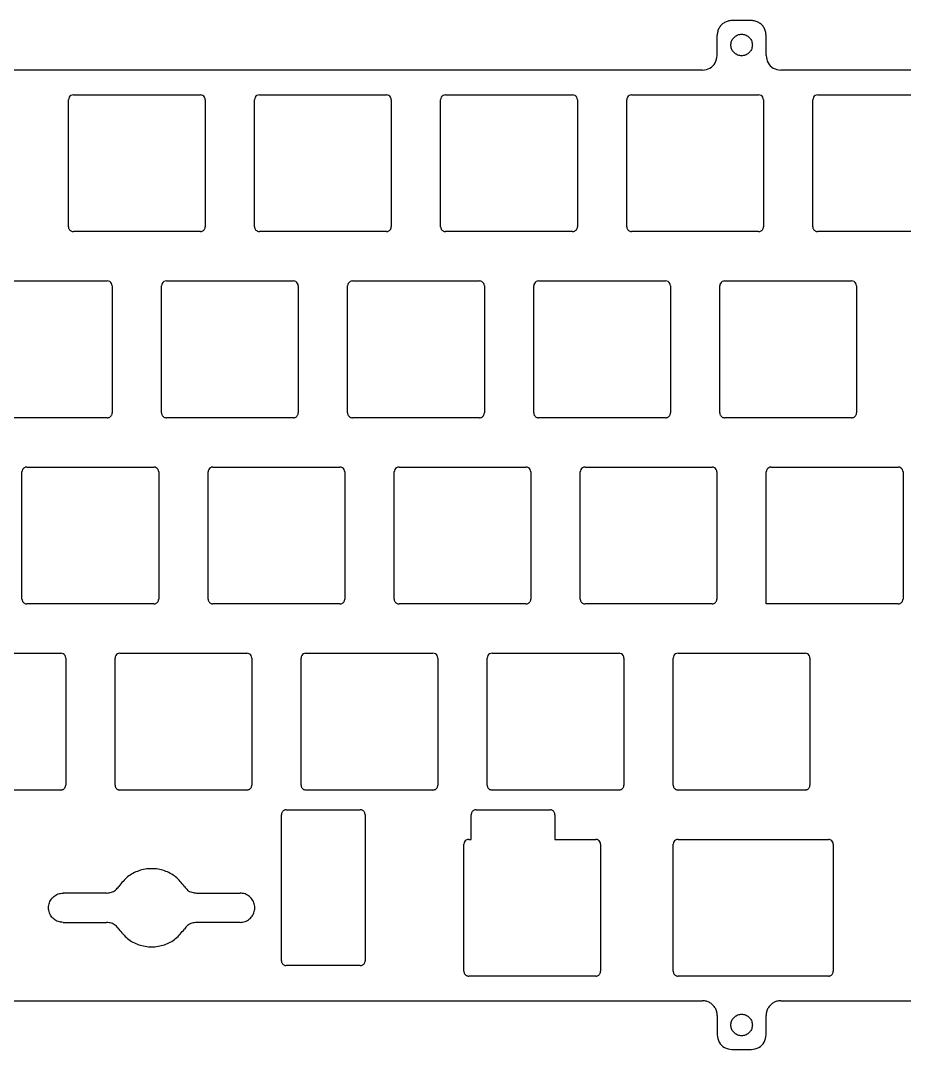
# Model space of a CAD drawing. Extents: x 0 to 305, y -146 to 105.
# Drawn here: x 150.2 to 240.6, y -146.5 to -41.2 of the extents above; entities that cross this region are included whole.
import ezdxf

# ---------------------------------------------------------------- set-up
doc = ezdxf.new("R2010")
doc.units = 0
doc.layers.add('Facebinder', color=7, linetype='CONTINUOUS')

msp = doc.modelspace()

# ---------------------------------------------------------------- linework, layer by layer
at = {"layer": 'Facebinder', "color": 7}
for points in [[(224.970633, -41.182013), (222.970635, -41.182013)], [(221.470633, -44.757036), (221.470633, -42.682015)], [(226.470633, -44.757036), (226.470633, -42.682015)], [(219.970634, -46.257012), (85.095164, -46.257012)], [(291.407626, -46.257012), (227.970632, -46.257012)], [(155.056649, -62.282715), (155.056649, -49.282019)], [(155.556648, -48.782036), (168.557645, -48.782036)], [(169.057647, -49.282019), (169.057647, -62.282715)], [(174.106645, -62.282715), (174.106645, -49.282019)], [(174.606644, -48.782036), (187.607641, -48.782036)], [(188.107643, -49.282019), (188.107643, -62.282715)], [(193.15664, -62.282715), (193.15664, -49.282019)], [(193.656639, -48.782036), (206.657637, -48.782036)], [(207.157638, -49.282019), (207.157638, -62.282715)], [(212.206636, -62.282715), (212.206636, -49.282019)], [(212.706635, -48.782036), (225.707633, -48.782036)], [(226.207634, -49.282019), (226.207634, -62.282715)], [(231.256632, -62.282715), (231.256632, -49.282019)], [(231.756631, -48.782036), (244.757628, -48.782036)], [(168.557645, -62.782724), (155.556648, -62.782724)], [(187.607641, -62.782724), (174.606644, -62.782724)], [(206.657637, -62.782724), (193.656639, -62.782724)], [(225.707633, -62.782724), (212.706635, -62.782724)], [(244.757628, -62.782724), (231.756631, -62.782724)], [(146.03165, -67.832031), (159.032648, -67.832031)], [(159.532649, -68.332014), (159.532649, -81.33271)], [(164.581647, -81.33271), (164.581647, -68.332014)], [(165.081646, -67.832031), (178.082643, -67.832031)], [(178.582645, -68.332014), (178.582645, -81.33271)], [(183.631642, -81.33271), (183.631642, -68.332014)], [(184.131641, -67.832031), (197.132639, -67.832031)], [(197.632641, -68.332014), (197.632641, -81.33271)], [(202.681638, -81.33271), (202.681638, -68.332014)], [(203.181637, -67.832031), (216.182635, -67.832031)], [(216.682636, -68.332014), (216.682636, -81.33271)], [(221.731634, -81.33271), (221.731634, -68.332014)], [(222.231633, -67.832031), (235.23263, -67.832031)], [(235.732632, -68.332014), (235.732632, -81.33271)], [(159.032648, -81.83272), (146.03165, -81.83272)], [(178.082643, -81.83272), (165.081646, -81.83272)], [(197.132639, -81.83272), (184.131641, -81.83272)], [(216.182635, -81.83272), (203.181637, -81.83272)], [(235.23263, -81.83272), (222.231633, -81.83272)], [(150.29465, -100.382706), (150.29465, -87.38201)], [(150.794649, -86.882027), (163.793646, -86.882027)], [(164.293648, -87.38201), (164.293648, -100.382706)], [(169.344646, -100.382706), (169.344646, -87.38201)], [(169.844645, -86.882027), (182.843642, -86.882027)], [(183.343644, -87.38201), (183.343644, -100.382706)], [(188.394641, -100.382706), (188.394641, -87.38201)], [(188.89464, -86.882027), (201.893638, -86.882027)], [(202.393639, -87.38201), (202.393639, -100.382706)], [(207.444637, -100.382706), (207.444637, -87.38201)], [(207.944636, -86.882027), (220.943633, -86.882027)], [(221.443635, -87.38201), (221.443635, -100.382706)], [(239.993629, -100.882716), (226.494633, -100.882716), (226.494633, -87.38201)], [(226.994632, -86.882027), (239.993629, -86.882027)], [(240.493631, -87.38201), (240.493631, -100.382706)], [(163.793646, -100.882716), (150.794649, -100.882716)], [(182.843642, -100.882716), (169.844645, -100.882716)], [(201.893638, -100.882716), (188.89464, -100.882716)], [(220.943633, -100.882716), (207.944636, -100.882716)], [(141.269651, -105.932023), (154.268648, -105.932023)], [(160.319647, -105.932023), (173.318644, -105.932023)], [(179.369642, -105.932023), (192.36864, -105.932023)], [(198.419638, -105.932023), (211.418636, -105.932023)], [(217.469634, -105.932023), (230.468631, -105.932023)], [(154.76865, -106.432006), (154.76865, -119.432808)], [(159.819648, -119.432808), (159.819648, -106.432006)], [(173.818646, -106.432006), (173.818646, -119.432808)], [(178.869644, -119.432808), (178.869644, -106.432006)], [(192.868641, -106.432006), (192.868641, -119.432808)], [(197.919639, -119.432808), (197.919639, -106.432006)], [(211.918637, -106.432006), (211.918637, -119.432808)], [(216.969635, -119.432808), (216.969635, -106.432006)], [(230.968633, -106.432006), (230.968633, -119.432808)], [(154.268648, -119.932817), (141.269651, -119.932817)], [(173.318644, -119.932817), (160.319647, -119.932817)], [(192.36864, -119.932817), (179.369642, -119.932817)], [(211.418636, -119.932817), (198.419638, -119.932817)], [(230.468631, -119.932817), (217.469634, -119.932817)], [(177.350819, -121.957355), (184.926018, -121.957355)], [(196.782407, -121.957482), (204.357607, -121.957482)], [(176.85082, -137.407458), (176.85082, -122.457365)], [(185.426017, -122.457365), (185.426017, -137.407458)], [(196.282409, -124.981986), (196.282409, -122.457491)], [(204.857605, -122.457491), (204.857605, -124.981986)], [(196.038214, -124.981992), (196.282438, -124.981992)], [(204.857635, -124.981992), (209.037614, -124.981992)], [(217.469631, -124.981992), (232.850111, -124.981992)], [(195.538218, -138.482671), (195.538218, -125.481975)], [(209.537613, -125.481975), (209.537613, -138.482671)], [(216.969632, -138.482671), (216.969632, -125.481975)], [(233.35011, -125.481975), (233.35011, -138.482671)], [(158.958292, -130.482678), (154.513293, -130.482678)], [(168.178437, -130.482678), (172.623436, -130.482678)], [(154.513293, -133.482682), (158.958292, -133.482682)], [(172.623436, -133.482682), (168.178437, -133.482682)], [(184.926018, -137.907467), (177.350819, -137.907467)], [(209.037614, -138.982681), (196.038217, -138.982681)], [(232.850111, -138.982681), (217.469631, -138.982681)], [(85.095164, -141.507705), (219.970634, -141.507705)], [(227.970632, -141.507705), (291.407626, -141.507705)], [(221.470633, -143.007707), (221.470633, -144.982715)], [(226.470633, -144.982715), (226.470633, -143.007707)], [(222.970635, -146.48269), (224.970633, -146.48269)]]:
    msp.add_lwpolyline(points, dxfattribs=at)
for points in [[(225.070632, -43.682034)], [(225.070632, -143.982696)]]:
    msp.add_lwpolyline(points, close=True, dxfattribs=at)
for points, knots in [([(222.970635, -41.182013), (222.839365, -41.192013), (222.577911, -41.211928), (222.212149, -41.369316), (221.897386, -41.608766), (221.657936, -41.923529), (221.500548, -42.289291), (221.480632, -42.550745), (221.470633, -42.682015)], [0, 0, 0, 0, 0.392663, 0.782077, 1.17474, 1.567403, 1.956816, 2.349479, 2.349479, 2.349479, 2.349479]), ([(226.470633, -42.682015), (226.460633, -42.550745), (226.440718, -42.289292), (226.28333, -41.92353), (226.04388, -41.608767), (225.729119, -41.369317), (225.363357, -41.211929), (225.101903, -41.192013), (224.970633, -41.182013)], [0, 0, 0, 0, 0.392663, 0.782076, 1.174738, 1.567401, 1.956814, 2.349477, 2.349477, 2.349477, 2.349477]), ([(225.070632, -43.682034), (225.057544, -43.553381), (225.031556, -43.297918), (224.829126, -42.960264), (224.53263, -42.709213), (224.165422, -42.576059), (223.775759, -42.576059), (223.409063, -42.709213), (223.110524, -42.960264), (222.915689, -43.297918), (222.847943, -43.682034), (222.915689, -44.066151), (223.110524, -44.403805), (223.409063, -44.654855), (223.775759, -44.78801), (224.165422, -44.78801), (224.53263, -44.654855), (224.829126, -44.403805), (225.031556, -44.066151), (225.057544, -43.810687), (225.070632, -43.682034)], [0, 0, 0, 0, 0.38398, 0.762462, 1.146442, 1.530422, 1.908904, 2.292884, 2.676864, 3.055346, 3.439326, 3.823306, 4.201788, 4.585768, 4.969748, 5.34823, 5.73221, 6.11619, 6.494671, 6.878652, 6.878652, 6.878652, 6.878652]), ([(219.970634, -46.257012), (220.23347, -46.215755), (220.751346, -46.134465), (221.348074, -45.537747), (221.429372, -45.019871), (221.470633, -44.757036)], [0, 0, 0, 0, 0.78428, 1.5453, 2.32958, 2.32958, 2.32958, 2.32958]), ([(226.470633, -44.757036), (226.511894, -45.019871), (226.593192, -45.537747), (227.18992, -46.134465), (227.707796, -46.215755), (227.970632, -46.257012)], [0, 0, 0, 0, 0.78428, 1.5453, 2.32958, 2.32958, 2.32958, 2.32958]), ([(155.556648, -48.782036), (155.469037, -48.795788), (155.296414, -48.822884), (155.097506, -49.021786), (155.070404, -49.194408), (155.056649, -49.282019)], [0, 0, 0, 0, 0.261424, 0.515094, 0.776517, 0.776517, 0.776517, 0.776517]), ([(169.057647, -49.282019), (169.043892, -49.194408), (169.01679, -49.021785), (168.817881, -48.822883), (168.645257, -48.795787), (168.557645, -48.782036)], [0, 0, 0, 0, 0.261424, 0.515095, 0.77652, 0.77652, 0.77652, 0.77652]), ([(174.606644, -48.782036), (174.519033, -48.795788), (174.346409, -48.822884), (174.147501, -49.021786), (174.1204, -49.194408), (174.106645, -49.282019)], [0, 0, 0, 0, 0.261424, 0.515094, 0.776517, 0.776517, 0.776517, 0.776517]), ([(188.107643, -49.282019), (188.093888, -49.194408), (188.066786, -49.021785), (187.867876, -48.822883), (187.695252, -48.795787), (187.607641, -48.782036)], [0, 0, 0, 0, 0.261424, 0.515095, 0.77652, 0.77652, 0.77652, 0.77652]), ([(193.656639, -48.782036), (193.569028, -48.795788), (193.396405, -48.822884), (193.197497, -49.021786), (193.170395, -49.194408), (193.15664, -49.282019)], [0, 0, 0, 0, 0.261424, 0.515094, 0.776517, 0.776517, 0.776517, 0.776517]), ([(207.157638, -49.282019), (207.143883, -49.194408), (207.116781, -49.021785), (206.917872, -48.822883), (206.745248, -48.795787), (206.657637, -48.782036)], [0, 0, 0, 0, 0.261424, 0.515095, 0.77652, 0.77652, 0.77652, 0.77652]), ([(212.706635, -48.782036), (212.619024, -48.795788), (212.446401, -48.822884), (212.247493, -49.021786), (212.220391, -49.194408), (212.206636, -49.282019)], [0, 0, 0, 0, 0.261424, 0.515094, 0.776517, 0.776517, 0.776517, 0.776517]), ([(226.207634, -49.282019), (226.193879, -49.194408), (226.166777, -49.021785), (225.967868, -48.822883), (225.795244, -48.795787), (225.707633, -48.782036)], [0, 0, 0, 0, 0.261424, 0.515095, 0.77652, 0.77652, 0.77652, 0.77652]), ([(231.756631, -48.782036), (231.66902, -48.795788), (231.496396, -48.822884), (231.297489, -49.021786), (231.270387, -49.194408), (231.256632, -49.282019)], [0, 0, 0, 0, 0.261424, 0.515094, 0.776517, 0.776517, 0.776517, 0.776517]), ([(155.056649, -62.282715), (155.059981, -62.326472), (155.066618, -62.413624), (155.11908, -62.535547), (155.198896, -62.64047), (155.303817, -62.720288), (155.425739, -62.772752), (155.512891, -62.779391), (155.556648, -62.782724)], [0, 0, 0, 0, 0.130889, 0.260694, 0.391583, 0.522472, 0.652278, 0.783167, 0.783167, 0.783167, 0.783167]), ([(168.557645, -62.782724), (168.601403, -62.779391), (168.688555, -62.772753), (168.810477, -62.720289), (168.915399, -62.64047), (168.995216, -62.535548), (169.047677, -62.413625), (169.054315, -62.326472), (169.057647, -62.282715)], [0, 0, 0, 0, 0.130889, 0.260695, 0.391585, 0.522474, 0.65228, 0.783169, 0.783169, 0.783169, 0.783169]), ([(174.106645, -62.282715), (174.109977, -62.326472), (174.116614, -62.413624), (174.169076, -62.535547), (174.248892, -62.64047), (174.353813, -62.720288), (174.475734, -62.772752), (174.562886, -62.779391), (174.606644, -62.782724)], [0, 0, 0, 0, 0.130889, 0.260694, 0.391583, 0.522472, 0.652278, 0.783167, 0.783167, 0.783167, 0.783167]), ([(187.607641, -62.782724), (187.651398, -62.779391), (187.738551, -62.772753), (187.860473, -62.720289), (187.965395, -62.64047), (188.045211, -62.535548), (188.097673, -62.413625), (188.10431, -62.326472), (188.107643, -62.282715)], [0, 0, 0, 0, 0.130889, 0.260695, 0.391585, 0.522474, 0.65228, 0.783169, 0.783169, 0.783169, 0.783169]), ([(193.15664, -62.282715), (193.159973, -62.326472), (193.16661, -62.413624), (193.219071, -62.535547), (193.298887, -62.64047), (193.403809, -62.720288), (193.52573, -62.772752), (193.612882, -62.779391), (193.656639, -62.782724)], [0, 0, 0, 0, 0.130889, 0.260694, 0.391583, 0.522472, 0.652278, 0.783167, 0.783167, 0.783167, 0.783167]), ([(206.657637, -62.782724), (206.701394, -62.779391), (206.788546, -62.772753), (206.910469, -62.720289), (207.01539, -62.64047), (207.095207, -62.535548), (207.147669, -62.413625), (207.154306, -62.326472), (207.157638, -62.282715)], [0, 0, 0, 0, 0.130889, 0.260695, 0.391585, 0.522474, 0.65228, 0.783169, 0.783169, 0.783169, 0.783169]), ([(212.206636, -62.282715), (212.209968, -62.326472), (212.216606, -62.413624), (212.269067, -62.535547), (212.348883, -62.64047), (212.453804, -62.720288), (212.575726, -62.772752), (212.662878, -62.779391), (212.706635, -62.782724)], [0, 0, 0, 0, 0.130889, 0.260694, 0.391583, 0.522472, 0.652278, 0.783167, 0.783167, 0.783167, 0.783167]), ([(225.707633, -62.782724), (225.75139, -62.779391), (225.838542, -62.772753), (225.960464, -62.720289), (226.065386, -62.64047), (226.145203, -62.535548), (226.197665, -62.413625), (226.204302, -62.326472), (226.207634, -62.282715)], [0, 0, 0, 0, 0.130889, 0.260695, 0.391585, 0.522474, 0.65228, 0.783169, 0.783169, 0.783169, 0.783169]), ([(231.256632, -62.282715), (231.259964, -62.326472), (231.266601, -62.413624), (231.319063, -62.535547), (231.398879, -62.64047), (231.5038, -62.720288), (231.625721, -62.772752), (231.712874, -62.779391), (231.756631, -62.782724)], [0, 0, 0, 0, 0.130889, 0.260694, 0.391583, 0.522472, 0.652278, 0.783167, 0.783167, 0.783167, 0.783167]), ([(159.532649, -68.332014), (159.518894, -68.244404), (159.491792, -68.071781), (159.292883, -67.872879), (159.120259, -67.845783), (159.032648, -67.832031)], [0, 0, 0, 0, 0.261424, 0.515095, 0.77652, 0.77652, 0.77652, 0.77652]), ([(165.081646, -67.832031), (164.994035, -67.845784), (164.821412, -67.87288), (164.622504, -68.071782), (164.595402, -68.244404), (164.581647, -68.332014)], [0, 0, 0, 0, 0.261424, 0.515094, 0.776517, 0.776517, 0.776517, 0.776517]), ([(178.582645, -68.332014), (178.56889, -68.244404), (178.541788, -68.071781), (178.342879, -67.872879), (178.170255, -67.845783), (178.082643, -67.832031)], [0, 0, 0, 0, 0.261424, 0.515095, 0.77652, 0.77652, 0.77652, 0.77652]), ([(184.131641, -67.832031), (184.044031, -67.845784), (183.871407, -67.87288), (183.672499, -68.071782), (183.645397, -68.244404), (183.631642, -68.332014)], [0, 0, 0, 0, 0.261424, 0.515094, 0.776517, 0.776517, 0.776517, 0.776517]), ([(197.632641, -68.332014), (197.618886, -68.244404), (197.591783, -68.071781), (197.392874, -67.872879), (197.22025, -67.845783), (197.132639, -67.832031)], [0, 0, 0, 0, 0.261424, 0.515095, 0.77652, 0.77652, 0.77652, 0.77652]), ([(203.181637, -67.832031), (203.094026, -67.845784), (202.921403, -67.87288), (202.722495, -68.071782), (202.695393, -68.244404), (202.681638, -68.332014)], [0, 0, 0, 0, 0.261424, 0.515094, 0.776517, 0.776517, 0.776517, 0.776517]), ([(216.682636, -68.332014), (216.668881, -68.244404), (216.641779, -68.071781), (216.44287, -67.872879), (216.270246, -67.845783), (216.182635, -67.832031)], [0, 0, 0, 0, 0.261424, 0.515095, 0.77652, 0.77652, 0.77652, 0.77652]), ([(222.231633, -67.832031), (222.144022, -67.845784), (221.971399, -67.87288), (221.772491, -68.071782), (221.745389, -68.244404), (221.731634, -68.332014)], [0, 0, 0, 0, 0.261424, 0.515094, 0.776517, 0.776517, 0.776517, 0.776517]), ([(235.732632, -68.332014), (235.718877, -68.244404), (235.691775, -68.071781), (235.492866, -67.872879), (235.320242, -67.845783), (235.23263, -67.832031)], [0, 0, 0, 0, 0.261424, 0.515095, 0.77652, 0.77652, 0.77652, 0.77652]), ([(159.032648, -81.83272), (159.076405, -81.829387), (159.163557, -81.822748), (159.285479, -81.770285), (159.390401, -81.690466), (159.470218, -81.585543), (159.52268, -81.46362), (159.529317, -81.376468), (159.532649, -81.33271)], [0, 0, 0, 0, 0.130889, 0.260695, 0.391585, 0.522474, 0.65228, 0.783169, 0.783169, 0.783169, 0.783169]), ([(164.581647, -81.33271), (164.584979, -81.376468), (164.591616, -81.46362), (164.644078, -81.585542), (164.723894, -81.690465), (164.828815, -81.770284), (164.950737, -81.822748), (165.037889, -81.829387), (165.081646, -81.83272)], [0, 0, 0, 0, 0.130889, 0.260694, 0.391583, 0.522472, 0.652278, 0.783167, 0.783167, 0.783167, 0.783167]), ([(178.082643, -81.83272), (178.126401, -81.829387), (178.213553, -81.822748), (178.335475, -81.770285), (178.440397, -81.690466), (178.520214, -81.585543), (178.572675, -81.46362), (178.579312, -81.376468), (178.582645, -81.33271)], [0, 0, 0, 0, 0.130889, 0.260695, 0.391585, 0.522474, 0.65228, 0.783169, 0.783169, 0.783169, 0.783169]), ([(183.631642, -81.33271), (183.634975, -81.376468), (183.641612, -81.46362), (183.694073, -81.585542), (183.77389, -81.690465), (183.878811, -81.770284), (184.000732, -81.822748), (184.087884, -81.829387), (184.131641, -81.83272)], [0, 0, 0, 0, 0.130889, 0.260694, 0.391583, 0.522472, 0.652278, 0.783167, 0.783167, 0.783167, 0.783167]), ([(197.132639, -81.83272), (197.176396, -81.829387), (197.263549, -81.822748), (197.385471, -81.770285), (197.490392, -81.690466), (197.570209, -81.585543), (197.622671, -81.46362), (197.629308, -81.376468), (197.632641, -81.33271)], [0, 0, 0, 0, 0.130889, 0.260695, 0.391585, 0.522474, 0.65228, 0.783169, 0.783169, 0.783169, 0.783169]), ([(202.681638, -81.33271), (202.684971, -81.376468), (202.691608, -81.46362), (202.744069, -81.585542), (202.823885, -81.690465), (202.928806, -81.770284), (203.050728, -81.822748), (203.13788, -81.829387), (203.181637, -81.83272)], [0, 0, 0, 0, 0.130889, 0.260694, 0.391583, 0.522472, 0.652278, 0.783167, 0.783167, 0.783167, 0.783167]), ([(216.182635, -81.83272), (216.226392, -81.829387), (216.313544, -81.822748), (216.435467, -81.770285), (216.540388, -81.690466), (216.620205, -81.585543), (216.672667, -81.46362), (216.679304, -81.376468), (216.682636, -81.33271)], [0, 0, 0, 0, 0.130889, 0.260695, 0.391585, 0.522474, 0.65228, 0.783169, 0.783169, 0.783169, 0.783169]), ([(221.731634, -81.33271), (221.734966, -81.376468), (221.741603, -81.46362), (221.794065, -81.585542), (221.873881, -81.690465), (221.978802, -81.770284), (222.100724, -81.822748), (222.187876, -81.829387), (222.231633, -81.83272)], [0, 0, 0, 0, 0.130889, 0.260694, 0.391583, 0.522472, 0.652278, 0.783167, 0.783167, 0.783167, 0.783167]), ([(235.23263, -81.83272), (235.276388, -81.829387), (235.36354, -81.822748), (235.485462, -81.770285), (235.590384, -81.690466), (235.670201, -81.585543), (235.722662, -81.46362), (235.7293, -81.376468), (235.732632, -81.33271)], [0, 0, 0, 0, 0.130889, 0.260695, 0.391585, 0.522474, 0.65228, 0.783169, 0.783169, 0.783169, 0.783169]), ([(150.794649, -86.882027), (150.707038, -86.895779), (150.534415, -86.922876), (150.335507, -87.121777), (150.308405, -87.2944), (150.29465, -87.38201)], [0, 0, 0, 0, 0.261424, 0.515094, 0.776517, 0.776517, 0.776517, 0.776517]), ([(164.293648, -87.38201), (164.279893, -87.294399), (164.252791, -87.121776), (164.053882, -86.922875), (163.881258, -86.895779), (163.793646, -86.882027)], [0, 0, 0, 0, 0.261424, 0.515095, 0.77652, 0.77652, 0.77652, 0.77652]), ([(169.844645, -86.882027), (169.757034, -86.895779), (169.584411, -86.922876), (169.385503, -87.121777), (169.358401, -87.2944), (169.344646, -87.38201)], [0, 0, 0, 0, 0.261424, 0.515094, 0.776517, 0.776517, 0.776517, 0.776517]), ([(183.343644, -87.38201), (183.329889, -87.294399), (183.302787, -87.121776), (183.103877, -86.922875), (182.931253, -86.895779), (182.843642, -86.882027)], [0, 0, 0, 0, 0.261424, 0.515095, 0.77652, 0.77652, 0.77652, 0.77652]), ([(188.89464, -86.882027), (188.80703, -86.895779), (188.634406, -86.922876), (188.435498, -87.121777), (188.408396, -87.2944), (188.394641, -87.38201)], [0, 0, 0, 0, 0.261424, 0.515094, 0.776517, 0.776517, 0.776517, 0.776517]), ([(202.393639, -87.38201), (202.379884, -87.294399), (202.352782, -87.121776), (202.153873, -86.922875), (201.981249, -86.895779), (201.893638, -86.882027)], [0, 0, 0, 0, 0.261424, 0.515095, 0.77652, 0.77652, 0.77652, 0.77652]), ([(207.944636, -86.882027), (207.857025, -86.895779), (207.684402, -86.922876), (207.485494, -87.121777), (207.458392, -87.2944), (207.444637, -87.38201)], [0, 0, 0, 0, 0.261424, 0.515094, 0.776517, 0.776517, 0.776517, 0.776517]), ([(221.443635, -87.38201), (221.42988, -87.294399), (221.402778, -87.121776), (221.203869, -86.922875), (221.031245, -86.895779), (220.943633, -86.882027)], [0, 0, 0, 0, 0.261424, 0.515095, 0.77652, 0.77652, 0.77652, 0.77652]), ([(226.994632, -86.882027), (226.907021, -86.895779), (226.734398, -86.922876), (226.53549, -87.121777), (226.508388, -87.2944), (226.494633, -87.38201)], [0, 0, 0, 0, 0.261424, 0.515094, 0.776517, 0.776517, 0.776517, 0.776517]), ([(240.493631, -87.38201), (240.479876, -87.294399), (240.452774, -87.121776), (240.253864, -86.922875), (240.08124, -86.895779), (239.993629, -86.882027)], [0, 0, 0, 0, 0.261424, 0.515095, 0.77652, 0.77652, 0.77652, 0.77652]), ([(150.29465, -100.382706), (150.297982, -100.426463), (150.30462, -100.513616), (150.357081, -100.635538), (150.436897, -100.740461), (150.541818, -100.820279), (150.66374, -100.872743), (150.750892, -100.879382), (150.794649, -100.882716)], [0, 0, 0, 0, 0.130889, 0.260694, 0.391583, 0.522472, 0.652278, 0.783167, 0.783167, 0.783167, 0.783167]), ([(163.793646, -100.882716), (163.837404, -100.879383), (163.924556, -100.872744), (164.046478, -100.82028), (164.1514, -100.740462), (164.231217, -100.635539), (164.283678, -100.513616), (164.290315, -100.426463), (164.293648, -100.382706)], [0, 0, 0, 0, 0.130889, 0.260695, 0.391585, 0.522474, 0.65228, 0.783169, 0.783169, 0.783169, 0.783169]), ([(169.344646, -100.382706), (169.347978, -100.426463), (169.354615, -100.513616), (169.407077, -100.635538), (169.486893, -100.740461), (169.591814, -100.820279), (169.713736, -100.872743), (169.800888, -100.879382), (169.844645, -100.882716)], [0, 0, 0, 0, 0.130889, 0.260694, 0.391583, 0.522472, 0.652278, 0.783167, 0.783167, 0.783167, 0.783167]), ([(182.843642, -100.882716), (182.887399, -100.879383), (182.974552, -100.872744), (183.096474, -100.82028), (183.201396, -100.740462), (183.281212, -100.635539), (183.333674, -100.513616), (183.340311, -100.426463), (183.343644, -100.382706)], [0, 0, 0, 0, 0.130889, 0.260695, 0.391585, 0.522474, 0.65228, 0.783169, 0.783169, 0.783169, 0.783169]), ([(188.394641, -100.382706), (188.397974, -100.426463), (188.404611, -100.513616), (188.457072, -100.635538), (188.536889, -100.740461), (188.64181, -100.820279), (188.763731, -100.872743), (188.850883, -100.879382), (188.89464, -100.882716)], [0, 0, 0, 0, 0.130889, 0.260694, 0.391583, 0.522472, 0.652278, 0.783167, 0.783167, 0.783167, 0.783167]), ([(201.893638, -100.882716), (201.937395, -100.879383), (202.024547, -100.872744), (202.14647, -100.82028), (202.251391, -100.740462), (202.331208, -100.635539), (202.38367, -100.513616), (202.390307, -100.426463), (202.393639, -100.382706)], [0, 0, 0, 0, 0.130889, 0.260695, 0.391585, 0.522474, 0.65228, 0.783169, 0.783169, 0.783169, 0.783169]), ([(207.444637, -100.382706), (207.44797, -100.426463), (207.454607, -100.513616), (207.507068, -100.635538), (207.586884, -100.740461), (207.691805, -100.820279), (207.813727, -100.872743), (207.900879, -100.879382), (207.944636, -100.882716)], [0, 0, 0, 0, 0.130889, 0.260694, 0.391583, 0.522472, 0.652278, 0.783167, 0.783167, 0.783167, 0.783167]), ([(220.943633, -100.882716), (220.987391, -100.879383), (221.074543, -100.872744), (221.196465, -100.82028), (221.301387, -100.740462), (221.381204, -100.635539), (221.433665, -100.513616), (221.440303, -100.426463), (221.443635, -100.382706)], [0, 0, 0, 0, 0.130889, 0.260695, 0.391585, 0.522474, 0.65228, 0.783169, 0.783169, 0.783169, 0.783169]), ([(239.993629, -100.882716), (240.037386, -100.879383), (240.124539, -100.872744), (240.246461, -100.82028), (240.351383, -100.740462), (240.431199, -100.635539), (240.483661, -100.513616), (240.490298, -100.426463), (240.493631, -100.382706)], [0, 0, 0, 0, 0.130889, 0.260695, 0.391585, 0.522474, 0.65228, 0.783169, 0.783169, 0.783169, 0.783169]), ([(154.76865, -106.432006), (154.754895, -106.344395), (154.727793, -106.171772), (154.528884, -105.97287), (154.35626, -105.945775), (154.268648, -105.932023)], [0, 0, 0, 0, 0.261424, 0.515095, 0.77652, 0.77652, 0.77652, 0.77652]), ([(160.319647, -105.932023), (160.232036, -105.945775), (160.059413, -105.972871), (159.860505, -106.171773), (159.833403, -106.344395), (159.819648, -106.432006)], [0, 0, 0, 0, 0.261424, 0.515094, 0.776517, 0.776517, 0.776517, 0.776517]), ([(173.818646, -106.432006), (173.804891, -106.344395), (173.777789, -106.171772), (173.578879, -105.97287), (173.406255, -105.945775), (173.318644, -105.932023)], [0, 0, 0, 0, 0.261424, 0.515095, 0.77652, 0.77652, 0.77652, 0.77652]), ([(179.369642, -105.932023), (179.282032, -105.945775), (179.109408, -105.972871), (178.9105, -106.171773), (178.883399, -106.344395), (178.869644, -106.432006)], [0, 0, 0, 0, 0.261424, 0.515094, 0.776517, 0.776517, 0.776517, 0.776517]), ([(192.868641, -106.432006), (192.854886, -106.344395), (192.827784, -106.171772), (192.628875, -105.97287), (192.456251, -105.945775), (192.36864, -105.932023)], [0, 0, 0, 0, 0.261424, 0.515095, 0.77652, 0.77652, 0.77652, 0.77652]), ([(198.419638, -105.932023), (198.332027, -105.945775), (198.159404, -105.972871), (197.960496, -106.171773), (197.933394, -106.344395), (197.919639, -106.432006)], [0, 0, 0, 0, 0.261424, 0.515094, 0.776517, 0.776517, 0.776517, 0.776517]), ([(211.918637, -106.432006), (211.904882, -106.344395), (211.87778, -106.171772), (211.678871, -105.97287), (211.506247, -105.945775), (211.418636, -105.932023)], [0, 0, 0, 0, 0.261424, 0.515095, 0.77652, 0.77652, 0.77652, 0.77652]), ([(217.469634, -105.932023), (217.382023, -105.945775), (217.2094, -105.972871), (217.010492, -106.171773), (216.98339, -106.344395), (216.969635, -106.432006)], [0, 0, 0, 0, 0.261424, 0.515094, 0.776517, 0.776517, 0.776517, 0.776517]), ([(230.968633, -106.432006), (230.954878, -106.344395), (230.927776, -106.171772), (230.728867, -105.97287), (230.556243, -105.945775), (230.468631, -105.932023)], [0, 0, 0, 0, 0.261424, 0.515095, 0.77652, 0.77652, 0.77652, 0.77652]), ([(154.268648, -119.932817), (154.312406, -119.929484), (154.399558, -119.922846), (154.52148, -119.870382), (154.626402, -119.790563), (154.706219, -119.685641), (154.75868, -119.563717), (154.765318, -119.476565), (154.76865, -119.432808)], [0, 0, 0, 0, 0.130889, 0.260695, 0.391585, 0.522474, 0.65228, 0.783169, 0.783169, 0.783169, 0.783169]), ([(159.819648, -119.432808), (159.82298, -119.476565), (159.829617, -119.563717), (159.882079, -119.68564), (159.961895, -119.790562), (160.066816, -119.870381), (160.188738, -119.922845), (160.27589, -119.929484), (160.319647, -119.932817)], [0, 0, 0, 0, 0.130889, 0.260694, 0.391583, 0.522472, 0.652278, 0.783167, 0.783167, 0.783167, 0.783167]), ([(173.318644, -119.932817), (173.362401, -119.929484), (173.449554, -119.922846), (173.571476, -119.870382), (173.676398, -119.790563), (173.756214, -119.685641), (173.808676, -119.563717), (173.815313, -119.476565), (173.818646, -119.432808)], [0, 0, 0, 0, 0.130889, 0.260695, 0.391585, 0.522474, 0.65228, 0.783169, 0.783169, 0.783169, 0.783169]), ([(178.869644, -119.432808), (178.872976, -119.476565), (178.879613, -119.563717), (178.932074, -119.68564), (179.011891, -119.790562), (179.116812, -119.870381), (179.238733, -119.922845), (179.325885, -119.929484), (179.369642, -119.932817)], [0, 0, 0, 0, 0.130889, 0.260694, 0.391583, 0.522472, 0.652278, 0.783167, 0.783167, 0.783167, 0.783167]), ([(192.36864, -119.932817), (192.412397, -119.929484), (192.49955, -119.922846), (192.621472, -119.870382), (192.726393, -119.790563), (192.80621, -119.685641), (192.858672, -119.563717), (192.865309, -119.476565), (192.868641, -119.432808)], [0, 0, 0, 0, 0.130889, 0.260695, 0.391585, 0.522474, 0.65228, 0.783169, 0.783169, 0.783169, 0.783169]), ([(197.919639, -119.432808), (197.922972, -119.476565), (197.929609, -119.563717), (197.98207, -119.68564), (198.061886, -119.790562), (198.166807, -119.870381), (198.288729, -119.922845), (198.375881, -119.929484), (198.419638, -119.932817)], [0, 0, 0, 0, 0.130889, 0.260694, 0.391583, 0.522472, 0.652278, 0.783167, 0.783167, 0.783167, 0.783167]), ([(211.418636, -119.932817), (211.462393, -119.929484), (211.549545, -119.922846), (211.671467, -119.870382), (211.776389, -119.790563), (211.856206, -119.685641), (211.908668, -119.563717), (211.915305, -119.476565), (211.918637, -119.432808)], [0, 0, 0, 0, 0.130889, 0.260695, 0.391585, 0.522474, 0.65228, 0.783169, 0.783169, 0.783169, 0.783169]), ([(216.969635, -119.432808), (216.972967, -119.476565), (216.979605, -119.563717), (217.032066, -119.68564), (217.111882, -119.790562), (217.216803, -119.870381), (217.338725, -119.922845), (217.425877, -119.929484), (217.469634, -119.932817)], [0, 0, 0, 0, 0.130889, 0.260694, 0.391583, 0.522472, 0.652278, 0.783167, 0.783167, 0.783167, 0.783167]), ([(230.468631, -119.932817), (230.512389, -119.929484), (230.599541, -119.922846), (230.721463, -119.870382), (230.826385, -119.790563), (230.906202, -119.685641), (230.958663, -119.563717), (230.9653, -119.476565), (230.968633, -119.432808)], [0, 0, 0, 0, 0.130889, 0.260695, 0.391585, 0.522474, 0.65228, 0.783169, 0.783169, 0.783169, 0.783169]), ([(177.350819, -121.957355), (177.307062, -121.960689), (177.21991, -121.967328), (177.097988, -122.019792), (176.993067, -122.09961), (176.913251, -122.204533), (176.86079, -122.326456), (176.854153, -122.413608), (176.85082, -122.457365)], [0, 0, 0, 0, 0.130889, 0.260694, 0.391583, 0.522472, 0.652278, 0.783167, 0.783167, 0.783167, 0.783167]), ([(185.426017, -122.457365), (185.422685, -122.413608), (185.416048, -122.326456), (185.363586, -122.204533), (185.28377, -122.09961), (185.178849, -122.019792), (185.056927, -121.967328), (184.969775, -121.960689), (184.926018, -121.957355)], [0, 0, 0, 0, 0.130889, 0.260694, 0.391583, 0.522472, 0.652278, 0.783167, 0.783167, 0.783167, 0.783167]), ([(196.782407, -121.957482), (196.73865, -121.960815), (196.651498, -121.967454), (196.529577, -122.019918), (196.424656, -122.099736), (196.344839, -122.204659), (196.292378, -122.326582), (196.285741, -122.413734), (196.282409, -122.457491)], [0, 0, 0, 0, 0.130889, 0.260694, 0.391583, 0.522472, 0.652278, 0.783167, 0.783167, 0.783167, 0.783167]), ([(204.857605, -122.457491), (204.854273, -122.413734), (204.847636, -122.326582), (204.795175, -122.204659), (204.715358, -122.099736), (204.610437, -122.019918), (204.488516, -121.967454), (204.401364, -121.960815), (204.357607, -121.957482)], [0, 0, 0, 0, 0.130889, 0.260694, 0.391583, 0.522472, 0.652278, 0.783167, 0.783167, 0.783167, 0.783167]), ([(196.038217, -124.981992), (195.950606, -124.995744), (195.777983, -125.022841), (195.579075, -125.221742), (195.551973, -125.394365), (195.538218, -125.481975)], [0, 0, 0, 0, 0.261424, 0.515094, 0.776517, 0.776517, 0.776517, 0.776517]), ([(209.537613, -125.481975), (209.523858, -125.394365), (209.496756, -125.221742), (209.297848, -125.022841), (209.125225, -124.995744), (209.037614, -124.981992)], [0, 0, 0, 0, 0.261424, 0.515094, 0.776517, 0.776517, 0.776517, 0.776517]), ([(217.469631, -124.981992), (217.38202, -124.995744), (217.209397, -125.022841), (217.010489, -125.221742), (216.983387, -125.394365), (216.969632, -125.481975)], [0, 0, 0, 0, 0.261424, 0.515094, 0.776517, 0.776517, 0.776517, 0.776517]), ([(233.35011, -125.481975), (233.336355, -125.394365), (233.309253, -125.221742), (233.110345, -125.022841), (232.937722, -124.995744), (232.850111, -124.981992)], [0, 0, 0, 0, 0.261424, 0.515094, 0.776517, 0.776517, 0.776517, 0.776517]), ([(166.920999, -129.800874), (166.642974, -129.452461), (166.090529, -128.760155), (164.889475, -128.133809), (163.568451, -127.906635), (162.247425, -128.133798), (161.046366, -128.760135), (160.493916, -129.452436), (160.215888, -129.800847)], [0, 0, 0, 0, 1.324836, 2.632485, 3.95732, 5.282156, 6.589805, 7.91464, 7.91464, 7.91464, 7.91464]), ([(154.513293, -133.482682), (154.337921, -133.464761), (153.989686, -133.429174), (153.529489, -133.153069), (153.187344, -132.748826), (153.005882, -132.248175), (153.005882, -131.717185), (153.187344, -131.216534), (153.529489, -130.812291), (153.989686, -130.536187), (154.337921, -130.5006), (154.513293, -130.482678)], [0, 0, 0, 0, 0.523447, 1.039402, 1.562849, 2.086296, 2.602252, 3.125698, 3.649145, 4.165101, 4.688548, 4.688548, 4.688548, 4.688548]), ([(158.959437, -130.482678), (159.125284, -130.466214), (159.454826, -130.433498), (159.905224, -130.189231), (160.11239, -129.930871), (160.21665, -129.800847)], [0, 0, 0, 0, 0.496818, 0.98719, 1.484008, 1.484008, 1.484008, 1.484008]), ([(166.92123, -129.800874), (167.02549, -129.930894), (167.232659, -130.189247), (167.683055, -130.433504), (168.012592, -130.466216), (168.178437, -130.482678)], [0, 0, 0, 0, 0.496811, 0.987177, 1.483988, 1.483988, 1.483988, 1.483988]), ([(172.623436, -133.482682), (172.798808, -133.464761), (173.147042, -133.429174), (173.60724, -133.153069), (173.949384, -132.748826), (174.130846, -132.248175), (174.130846, -131.717185), (173.949384, -131.216534), (173.60724, -130.812291), (173.147042, -130.536187), (172.798808, -130.5006), (172.623436, -130.482678)], [0, 0, 0, 0, 0.523447, 1.039402, 1.562849, 2.086296, 2.602252, 3.125698, 3.649145, 4.165101, 4.688548, 4.688548, 4.688548, 4.688548]), ([(160.21665, -134.164487), (160.112389, -134.034467), (159.905219, -133.776113), (159.454822, -133.531856), (159.125283, -133.499145), (158.959437, -133.482682)], [0, 0, 0, 0, 0.496813, 0.987181, 1.483993, 1.483993, 1.483993, 1.483993]), ([(168.178437, -133.482682), (168.012592, -133.499145), (167.683055, -133.531857), (167.232659, -133.776114), (167.02549, -134.034467), (166.92123, -134.164487)], [0, 0, 0, 0, 0.496811, 0.987177, 1.483988, 1.483988, 1.483988, 1.483988]), ([(160.215888, -134.164513), (160.493916, -134.512924), (161.046366, -135.205226), (162.247425, -135.831562), (163.568451, -136.058726), (164.889475, -135.831552), (166.090529, -135.205206), (166.642974, -134.5129), (166.920999, -134.164487)], [0, 0, 0, 0, 1.324836, 2.632485, 3.95732, 5.282156, 6.589805, 7.91464, 7.91464, 7.91464, 7.91464]), ([(176.85082, -137.407458), (176.854153, -137.451215), (176.86079, -137.538367), (176.913251, -137.66029), (176.993067, -137.765212), (177.097988, -137.845031), (177.21991, -137.897495), (177.307062, -137.904134), (177.350819, -137.907467)], [0, 0, 0, 0, 0.130889, 0.260694, 0.391583, 0.522472, 0.652278, 0.783167, 0.783167, 0.783167, 0.783167]), ([(184.926018, -137.907467), (184.969775, -137.904134), (185.056927, -137.897495), (185.178849, -137.845031), (185.28377, -137.765212), (185.363586, -137.66029), (185.416048, -137.538367), (185.422685, -137.451215), (185.426017, -137.407458)], [0, 0, 0, 0, 0.130889, 0.260694, 0.391583, 0.522472, 0.652278, 0.783167, 0.783167, 0.783167, 0.783167]), ([(195.538218, -138.482671), (195.54155, -138.526428), (195.548187, -138.61358), (195.600649, -138.735503), (195.680465, -138.840426), (195.785386, -138.920244), (195.907308, -138.972708), (195.99446, -138.979347), (196.038217, -138.982681)], [0, 0, 0, 0, 0.130889, 0.260694, 0.391583, 0.522472, 0.652278, 0.783167, 0.783167, 0.783167, 0.783167]), ([(209.037614, -138.982681), (209.081371, -138.979347), (209.168523, -138.972708), (209.290444, -138.920244), (209.395365, -138.840426), (209.475182, -138.735503), (209.527643, -138.61358), (209.53428, -138.526428), (209.537613, -138.482671)], [0, 0, 0, 0, 0.130889, 0.260694, 0.391583, 0.522472, 0.652278, 0.783167, 0.783167, 0.783167, 0.783167]), ([(216.969632, -138.482671), (216.972965, -138.526428), (216.979602, -138.61358), (217.032063, -138.735503), (217.11188, -138.840426), (217.216801, -138.920244), (217.338722, -138.972708), (217.425874, -138.979347), (217.469631, -138.982681)], [0, 0, 0, 0, 0.130889, 0.260694, 0.391583, 0.522472, 0.652278, 0.783167, 0.783167, 0.783167, 0.783167]), ([(232.850111, -138.982681), (232.893868, -138.979347), (232.98102, -138.972708), (233.102942, -138.920244), (233.207863, -138.840426), (233.287679, -138.735503), (233.34014, -138.61358), (233.346777, -138.526428), (233.35011, -138.482671)], [0, 0, 0, 0, 0.130889, 0.260694, 0.391583, 0.522472, 0.652278, 0.783167, 0.783167, 0.783167, 0.783167]), ([(221.470633, -143.007707), (221.460634, -142.876437), (221.440718, -142.614983), (221.283331, -142.249221), (221.043881, -141.934459), (220.729119, -141.695008), (220.363357, -141.53762), (220.101904, -141.517704), (219.970634, -141.507705)], [0, 0, 0, 0, 0.392663, 0.782076, 1.174738, 1.567401, 1.956814, 2.349477, 2.349477, 2.349477, 2.349477]), ([(227.970632, -141.507705), (227.839362, -141.517704), (227.577908, -141.53762), (227.212146, -141.695008), (226.897385, -141.934459), (226.657935, -142.249221), (226.500547, -142.614983), (226.480632, -142.876437), (226.470633, -143.007707)], [0, 0, 0, 0, 0.392663, 0.782076, 1.174738, 1.567401, 1.956814, 2.349477, 2.349477, 2.349477, 2.349477]), ([(225.070632, -143.982696), (225.057544, -143.854043), (225.031556, -143.598579), (224.829126, -143.260926), (224.53263, -143.009875), (224.165422, -142.87672), (223.775759, -142.87672), (223.409063, -143.009875), (223.110524, -143.260926), (222.915689, -143.598579), (222.847943, -143.982696), (222.915689, -144.366813), (223.110524, -144.704466), (223.409063, -144.955517), (223.775759, -145.088672), (224.165422, -145.088672), (224.53263, -144.955517), (224.829126, -144.704466), (225.031556, -144.366813), (225.057544, -144.111349), (225.070632, -143.982696)], [0, 0, 0, 0, 0.38398, 0.762462, 1.146442, 1.530422, 1.908904, 2.292884, 2.676864, 3.055346, 3.439326, 3.823306, 4.201788, 4.585768, 4.969748, 5.34823, 5.73221, 6.11619, 6.494671, 6.878652, 6.878652, 6.878652, 6.878652]), ([(221.470633, -144.982715), (221.511894, -145.24555), (221.593193, -145.763426), (222.189922, -146.360144), (222.707799, -146.441434), (222.970635, -146.48269)], [0, 0, 0, 0, 0.784281, 1.545301, 2.329583, 2.329583, 2.329583, 2.329583]), ([(224.970633, -146.48269), (225.233469, -146.441433), (225.751345, -146.360143), (226.348073, -145.763425), (226.429371, -145.24555), (226.470633, -144.982715)], [0, 0, 0, 0, 0.78428, 1.5453, 2.32958, 2.32958, 2.32958, 2.32958])]:
    msp.add_open_spline(points, degree=3, knots=knots, dxfattribs=at)

doc.saveas('drawing.dxf')
